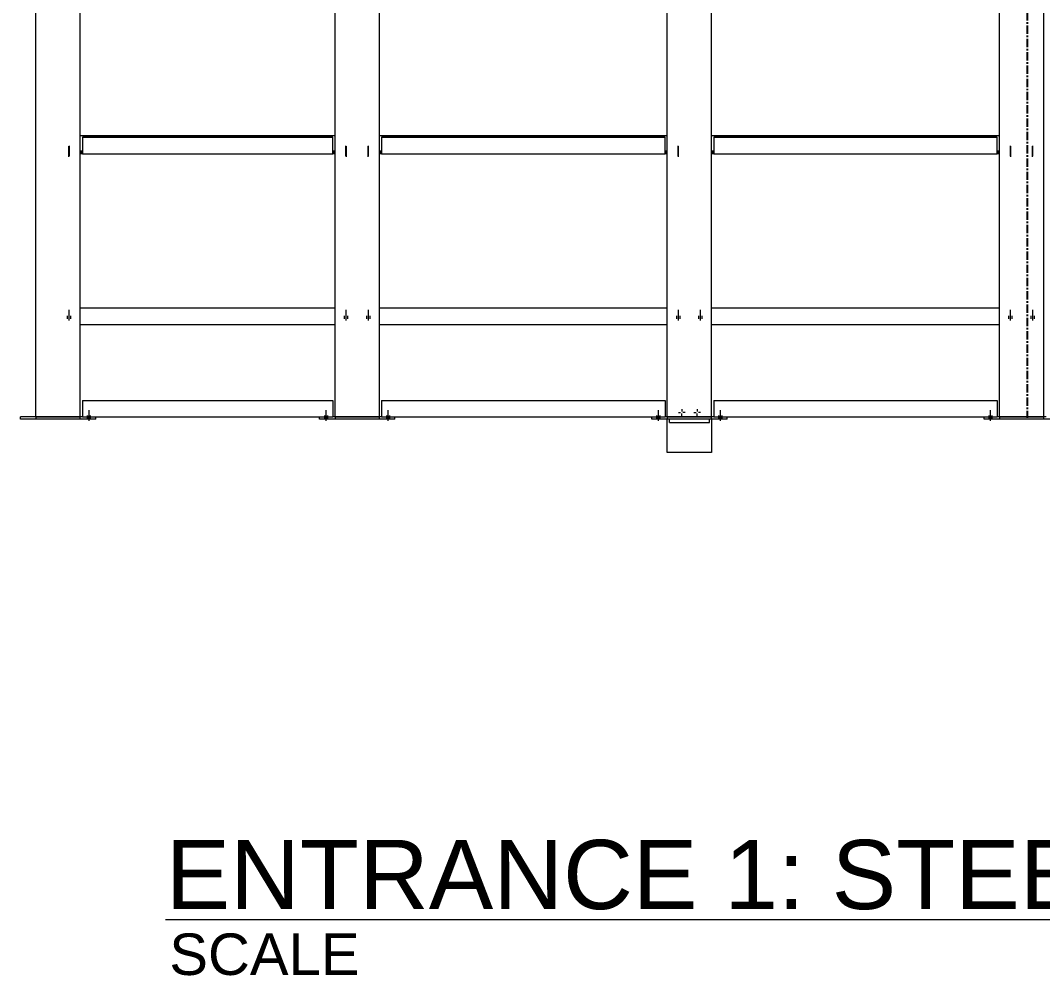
# Model space of a CAD drawing. Header units: millimetres. Extents: x -187664 to 435448, y -313239 to 299894.
# Drawn here: x 26019 to 30634, y -91372 to -87058 of the extents above; entities that cross this region are included whole.
import ezdxf

# ---------------------------------------------------------------- set-up
doc = ezdxf.new("R2010")
doc.units = ezdxf.units.MM
for name, pattern in [('CENTER', [2, 1.25, -0.25, 0.25, -0.25]), ('XKITLINE00', [0]), ('XKITLINE02', [4, 2, -2])]:
    doc.linetypes.add(name, pattern=pattern)
for name, color, linetype in [('000 - EXISTING_COLUMN_MAIN_COLOR_1', 7, 'Continuous'), ('000 - EXISTING_STEEL-STRUCTURE_MAIN_COLOR_1', 7, 'Continuous'), ('000 - EXISTING_STEEL-STRUCTURE_MAIN_COLOR_251', 7, 'Continuous')]:
    doc.layers.add(name, color=color, linetype=linetype)
doc.layers.add('000 - EXISTING_STEEL-STRUCTURE_DEF_SUB', color=7, linetype='Continuous', plot=False)
doc.layers.add('Text', color=7, linetype='Continuous', lineweight=0)
doc.styles.add('RomanS', font='arial.ttf', dxfattribs={"width": 0.8})

# ---------------------------------------------------------------- blocks, each defined once
blk = doc.blocks.new('*A388377')
at = {"layer": '000 - EXISTING_STEEL-STRUCTURE_MAIN_COLOR_251', "color": 7, "linetype": 'XKITLINE00', "lineweight": 0}
for p, q in [((236.080005, 119.512941), (246.480005, 119.512941)), ((236.080005, 119.508754), (246.480005, 119.508754)), ((246.400005, 119.454324), (236.160005, 119.454324)), ((236.160005, 119.454324), (236.160005, 119.450138)), ((236.160005, 119.450138), (246.400005, 119.450138)), ((236.160005, 119.450138), (236.160005, 118.85096)), ((246.400005, 119.450138), (246.400005, 119.454324)), ((246.400005, 118.85096), (246.400005, 119.450138)), ((236.080005, 118.961505), (236.160005, 118.961505)), ((236.080005, 118.913356), (236.160005, 118.913356)), ((246.400005, 118.961505), (246.480005, 118.961505)), ((246.400005, 118.913356), (246.480005, 118.913356)), ((236.080005, 118.861427), (236.160005, 118.861427)), ((236.160005, 118.85096), (246.400005, 118.85096)), ((246.400005, 118.861427), (246.480005, 118.861427))]:
    blk.add_line(p, q, dxfattribs=at)
blk = doc.blocks.new('*A390379')
at = {"layer": '000 - EXISTING_STEEL-STRUCTURE_MAIN_COLOR_251', "color": 7, "linetype": 'XKITLINE00', "lineweight": 0}
for p, q in [((236.080005, 113.28328), (246.480005, 113.28328)), ((236.080005, 112.68328), (246.480005, 112.68328))]:
    blk.add_line(p, q, dxfattribs=at)
blk = doc.blocks.new('*A391380')
at = {"layer": '000 - EXISTING_STEEL-STRUCTURE_MAIN_COLOR_251', "color": 7, "linetype": 'XKITLINE00', "lineweight": 0}
for p, q in [((236.160005, 109.944), (236.160005, 109.344)), ((236.160005, 109.944), (246.400005, 109.944)), ((246.400005, 109.944), (246.400005, 109.344)), ((236.160005, 109.344), (246.400005, 109.344))]:
    blk.add_line(p, q, dxfattribs=at)
blk = doc.blocks.new('*A409398')
at = {"layer": '000 - EXISTING_STEEL-STRUCTURE_MAIN_COLOR_1', "color": 7, "linetype": 'XKITLINE00', "lineweight": 0}
for p, q in [((258.480005, 109.344), (258.480005, 137.151988)), ((260.080005, 109.344), (260.080005, 137.151988)), ((258.480005, 109.344), (260.080005, 109.344))]:
    blk.add_line(p, q, dxfattribs=at)
blk = doc.blocks.new('*A411400')
at = {"layer": '000 - EXISTING_STEEL-STRUCTURE_MAIN_COLOR_1', "color": 7, "linetype": 'XKITLINE00', "lineweight": 0}
for p, q in [((257.920005, 109.264), (257.920005, 109.344)), ((260.160005, 109.344), (258.400005, 109.344)), ((258.480005, 109.344), (258.480005, 109.264)), ((260.080005, 109.264), (260.080005, 109.344)), ((260.640005, 109.264), (260.640005, 109.344)), ((260.640005, 109.264), (257.920005, 109.264))]:
    blk.add_line(p, q, dxfattribs=at)
blk = doc.blocks.new('*A423412')
at = {"layer": '000 - EXISTING_STEEL-STRUCTURE_DEF_SUB', "color": 7, "linetype": 'XKITLINE02', "lineweight": 0}
for p, q in [((259.620005, 112.96328), (259.620005, 113.00328)), ((259.620005, 112.96328), (259.620005, 113.00328)), ((259.680005, 112.82792), (259.680005, 113.21128)), ((259.680005, 112.82792), (259.680005, 113.21128)), ((259.740005, 112.96328), (259.740005, 113.00328)), ((259.740005, 112.96328), (259.740005, 113.00328)), ((259.620005, 112.89128), (259.620005, 112.96328)), ((259.620005, 112.89128), (259.620005, 112.96328)), ((259.740005, 112.89128), (259.740005, 112.96328)), ((259.740005, 112.89128), (259.740005, 112.96328))]:
    blk.add_line(p, q, dxfattribs=at)
blk = doc.blocks.new('*A441430')
at = {"layer": '000 - EXISTING_STEEL-STRUCTURE_MAIN_COLOR_251', "color": 7, "linetype": 'XKITLINE00', "lineweight": 0}
for p, q in [((225.272005, 119.512941), (234.480005, 119.512941)), ((225.272005, 119.508754), (234.480005, 119.508754)), ((234.400005, 119.454324), (225.352005, 119.454324)), ((225.352005, 119.454324), (225.352005, 119.450138)), ((225.352005, 119.450138), (234.400005, 119.450138)), ((225.352005, 119.450138), (225.352005, 118.85096)), ((234.400005, 119.450138), (234.400005, 119.454324)), ((234.400005, 118.85096), (234.400005, 119.450138)), ((225.272005, 118.961505), (225.352005, 118.961505)), ((225.272005, 118.913356), (225.352005, 118.913356)), ((234.400005, 118.961505), (234.480005, 118.961505)), ((234.400005, 118.913356), (234.480005, 118.913356)), ((225.272005, 118.861427), (225.352005, 118.861427)), ((225.352005, 118.85096), (234.400005, 118.85096)), ((234.400005, 118.861427), (234.480005, 118.861427))]:
    blk.add_line(p, q, dxfattribs=at)
blk = doc.blocks.new('*A454443')
at = {"layer": '000 - EXISTING_STEEL-STRUCTURE_MAIN_COLOR_1', "color": 7, "linetype": 'XKITLINE00', "lineweight": 0}
for p, q in [((234.480005, 109.344), (234.480005, 137.151988)), ((236.080005, 109.344), (236.080005, 137.151988)), ((234.480005, 109.344), (236.080005, 109.344))]:
    blk.add_line(p, q, dxfattribs=at)
blk = doc.blocks.new('*A455444')
at = {"layer": '000 - EXISTING_STEEL-STRUCTURE_MAIN_COLOR_1', "color": 7, "linetype": 'XKITLINE00', "lineweight": 0}
for p, q in [((225.272005, 109.344), (225.272005, 137.151988)), ((223.672005, 109.344), (223.672005, 136.784027)), ((223.672005, 109.344), (225.272005, 109.344))]:
    blk.add_line(p, q, dxfattribs=at)
blk = doc.blocks.new('*A547536')
at = {"layer": '000 - EXISTING_STEEL-STRUCTURE_MAIN_COLOR_251', "color": 7, "linetype": 'XKITLINE00', "lineweight": 0}
for p, q in [((225.272005, 113.28328), (234.480005, 113.28328)), ((225.272005, 112.68328), (234.480005, 112.68328))]:
    blk.add_line(p, q, dxfattribs=at)
blk = doc.blocks.new('*A548537')
at = {"layer": '000 - EXISTING_STEEL-STRUCTURE_MAIN_COLOR_251', "color": 7, "linetype": 'XKITLINE00', "lineweight": 0}
for p, q in [((225.352005, 109.944), (225.352005, 109.344)), ((225.352005, 109.944), (234.400005, 109.944)), ((234.400005, 109.944), (234.400005, 109.344)), ((225.352005, 109.344), (234.400005, 109.344))]:
    blk.add_line(p, q, dxfattribs=at)
blk = doc.blocks.new('*A549538')
at = {"layer": '000 - EXISTING_STEEL-STRUCTURE_MAIN_COLOR_1', "color": 7, "linetype": 'XKITLINE00', "lineweight": 0}
for p, q in [((223.112005, 109.264), (223.112005, 109.344)), ((225.352005, 109.344), (223.112005, 109.344)), ((223.672005, 109.344), (223.672005, 109.264)), ((225.272005, 109.264), (225.272005, 109.344)), ((225.832005, 109.264), (225.832005, 109.344)), ((225.832005, 109.264), (223.112005, 109.264))]:
    blk.add_line(p, q, dxfattribs=at)
blk = doc.blocks.new('*A550539')
at = {"layer": '000 - EXISTING_STEEL-STRUCTURE_MAIN_COLOR_1', "color": 7, "linetype": 'XKITLINE00', "lineweight": 0}
for p, q in [((233.920005, 109.264), (233.920005, 109.344)), ((236.160005, 109.344), (234.400005, 109.344)), ((234.480005, 109.344), (234.480005, 109.264)), ((236.080005, 109.264), (236.080005, 109.344)), ((236.640005, 109.264), (236.640005, 109.344)), ((236.640005, 109.264), (233.920005, 109.264))]:
    blk.add_line(p, q, dxfattribs=at)
blk = doc.blocks.new('*A551540')
at = {"layer": '000 - EXISTING_STEEL-STRUCTURE_DEF_SUB', "color": 7, "linetype": 'XKITLINE02', "lineweight": 0}
for p, q in [((224.863929, 118.741446), (224.863929, 119.124289)), ((224.880493, 118.762202), (224.880493, 119.145045))]:
    blk.add_line(p, q, dxfattribs=at)
blk = doc.blocks.new('*A552541')
at = {"layer": '000 - EXISTING_STEEL-STRUCTURE_DEF_SUB', "color": 7, "linetype": 'XKITLINE02', "lineweight": 0}
for p, q in [((234.871507, 118.762202), (234.871507, 119.145045)), ((234.888071, 118.741446), (234.888071, 119.124289))]:
    blk.add_line(p, q, dxfattribs=at)
blk = doc.blocks.new('*A553542')
at = {"layer": '000 - EXISTING_STEEL-STRUCTURE_DEF_SUB', "color": 7, "linetype": 'XKITLINE02', "lineweight": 0}
for p, q in [((235.671929, 118.741446), (235.671929, 119.124289)), ((235.688493, 118.762202), (235.688493, 119.145045))]:
    blk.add_line(p, q, dxfattribs=at)
blk = doc.blocks.new('*A554543')
at = {"layer": '000 - EXISTING_STEEL-STRUCTURE_DEF_SUB'}
for points in [[(225.536, 109.344), (225.536, 109.396), (225.648, 109.396), (225.648, 109.344)], [(225.536, 109.344), (225.536, 109.396), (225.648, 109.396), (225.648, 109.344)], [(225.536, 109.264), (225.536, 109.344), (225.648, 109.344), (225.648, 109.264)], [(225.536, 109.264), (225.536, 109.344), (225.648, 109.344), (225.648, 109.264)]]:
    blk.add_hatch(color=7, dxfattribs=at).paths.add_polyline_path(points, flags=17)
at = {"layer": '000 - EXISTING_STEEL-STRUCTURE_DEF_SUB', "color": 7, "linetype": 'XKITLINE00', "lineweight": 0}
for p, q in [((225.536, 109.344), (225.536, 109.396)), ((225.536, 109.344), (225.536, 109.396)), ((225.536, 109.264), (225.536, 109.344)), ((225.536, 109.264), (225.536, 109.344)), ((225.592, 109.201), (225.592, 109.584)), ((225.592, 109.201), (225.592, 109.584)), ((225.648, 109.344), (225.648, 109.396)), ((225.648, 109.344), (225.648, 109.396)), ((225.648, 109.264), (225.648, 109.344)), ((225.648, 109.264), (225.648, 109.344))]:
    blk.add_line(p, q, dxfattribs=at)
blk = doc.blocks.new('*A555544')
at = {"layer": '000 - EXISTING_STEEL-STRUCTURE_DEF_SUB', "color": 7, "linetype": 'XKITLINE02', "lineweight": 0}
for p, q in [((224.812005, 112.96328), (224.812005, 113.00328)), ((224.812005, 112.96328), (224.812005, 113.00328)), ((224.872005, 112.82792), (224.872005, 113.21128)), ((224.872005, 112.82792), (224.872005, 113.21128)), ((224.932005, 112.96328), (224.932005, 113.00328)), ((224.932005, 112.96328), (224.932005, 113.00328)), ((224.812005, 112.89128), (224.812005, 112.96328)), ((224.812005, 112.89128), (224.812005, 112.96328)), ((224.932005, 112.89128), (224.932005, 112.96328)), ((224.932005, 112.89128), (224.932005, 112.96328))]:
    blk.add_line(p, q, dxfattribs=at)
blk = doc.blocks.new('*A556545')
at = {"layer": '000 - EXISTING_STEEL-STRUCTURE_DEF_SUB'}
for points in [[(234.216, 109.396), (234.216, 109.344), (234.104, 109.344), (234.104, 109.396)], [(234.216, 109.396), (234.216, 109.344), (234.104, 109.344), (234.104, 109.396)], [(234.216, 109.344), (234.216, 109.264), (234.104, 109.264), (234.104, 109.344)], [(234.216, 109.344), (234.216, 109.264), (234.104, 109.264), (234.104, 109.344)]]:
    blk.add_hatch(color=7, dxfattribs=at).paths.add_polyline_path(points, flags=17)
at = {"layer": '000 - EXISTING_STEEL-STRUCTURE_DEF_SUB', "color": 7, "linetype": 'XKITLINE00', "lineweight": 0}
for p, q in [((234.104, 109.344), (234.104, 109.396)), ((234.104, 109.344), (234.104, 109.396)), ((234.104, 109.264), (234.104, 109.344)), ((234.104, 109.264), (234.104, 109.344)), ((234.16, 109.201), (234.16, 109.584)), ((234.16, 109.201), (234.16, 109.584)), ((234.216, 109.344), (234.216, 109.396)), ((234.216, 109.344), (234.216, 109.396)), ((234.216, 109.264), (234.216, 109.344)), ((234.216, 109.264), (234.216, 109.344))]:
    blk.add_line(p, q, dxfattribs=at)
blk = doc.blocks.new('*A557546')
at = {"layer": '000 - EXISTING_STEEL-STRUCTURE_DEF_SUB', "color": 7, "linetype": 'XKITLINE02', "lineweight": 0}
for p, q in [((235.620005, 112.96328), (235.620005, 113.00328)), ((235.620005, 112.96328), (235.620005, 113.00328)), ((235.680005, 112.82792), (235.680005, 113.21128)), ((235.680005, 112.82792), (235.680005, 113.21128)), ((235.740005, 112.96328), (235.740005, 113.00328)), ((235.740005, 112.96328), (235.740005, 113.00328)), ((235.620005, 112.89128), (235.620005, 112.96328)), ((235.620005, 112.89128), (235.620005, 112.96328)), ((235.740005, 112.89128), (235.740005, 112.96328)), ((235.740005, 112.89128), (235.740005, 112.96328))]:
    blk.add_line(p, q, dxfattribs=at)
blk = doc.blocks.new('*A558547')
at = {"layer": '000 - EXISTING_STEEL-STRUCTURE_DEF_SUB'}
for points in [[(236.344, 109.344), (236.344, 109.396), (236.456, 109.396), (236.456, 109.344)], [(236.344, 109.344), (236.344, 109.396), (236.456, 109.396), (236.456, 109.344)], [(236.344, 109.264), (236.344, 109.344), (236.456, 109.344), (236.456, 109.264)], [(236.344, 109.264), (236.344, 109.344), (236.456, 109.344), (236.456, 109.264)]]:
    blk.add_hatch(color=7, dxfattribs=at).paths.add_polyline_path(points, flags=17)
at = {"layer": '000 - EXISTING_STEEL-STRUCTURE_DEF_SUB', "color": 7, "linetype": 'XKITLINE00', "lineweight": 0}
for p, q in [((236.344, 109.344), (236.344, 109.396)), ((236.344, 109.344), (236.344, 109.396)), ((236.344, 109.264), (236.344, 109.344)), ((236.344, 109.264), (236.344, 109.344)), ((236.4, 109.201), (236.4, 109.584)), ((236.4, 109.201), (236.4, 109.584)), ((236.456, 109.344), (236.456, 109.396)), ((236.456, 109.344), (236.456, 109.396)), ((236.456, 109.264), (236.456, 109.344)), ((236.456, 109.264), (236.456, 109.344))]:
    blk.add_line(p, q, dxfattribs=at)
blk = doc.blocks.new('*A559548')
at = {"layer": '000 - EXISTING_STEEL-STRUCTURE_DEF_SUB', "color": 7, "linetype": 'XKITLINE02', "lineweight": 0}
for p, q in [((234.819995, 112.96328), (234.819995, 113.00328)), ((234.819995, 112.96328), (234.819995, 113.00328)), ((234.879995, 112.82792), (234.879995, 113.21128)), ((234.879995, 112.82792), (234.879995, 113.21128)), ((234.939995, 112.96328), (234.939995, 113.00328)), ((234.939995, 112.96328), (234.939995, 113.00328)), ((234.819995, 112.89128), (234.819995, 112.96328)), ((234.819995, 112.89128), (234.819995, 112.96328)), ((234.939995, 112.89128), (234.939995, 112.96328)), ((234.939995, 112.89128), (234.939995, 112.96328))]:
    blk.add_line(p, q, dxfattribs=at)
blk = doc.blocks.new('*A590579')
at = {"layer": '000 - EXISTING_STEEL-STRUCTURE_MAIN_COLOR_251', "color": 7, "linetype": 'XKITLINE00', "lineweight": 0}
for p, q in [((248.080005, 119.512941), (258.480005, 119.512941)), ((248.080005, 119.508754), (258.480005, 119.508754)), ((258.400005, 119.454324), (248.160005, 119.454324)), ((248.160005, 119.454324), (248.160005, 119.450138)), ((248.160005, 119.450138), (258.400005, 119.450138)), ((248.160005, 119.450138), (248.160005, 118.85096)), ((258.400005, 119.450138), (258.400005, 119.454324)), ((258.400005, 118.85096), (258.400005, 119.450138)), ((248.080005, 118.961505), (248.160005, 118.961505)), ((248.080005, 118.913356), (248.160005, 118.913356)), ((258.400005, 118.961505), (258.480005, 118.961505)), ((258.400005, 118.913356), (258.480005, 118.913356)), ((248.080005, 118.861427), (248.160005, 118.861427)), ((248.160005, 118.85096), (258.400005, 118.85096)), ((258.400005, 118.861427), (258.480005, 118.861427))]:
    blk.add_line(p, q, dxfattribs=at)
blk = doc.blocks.new('*A604593')
at = {"layer": '000 - EXISTING_STEEL-STRUCTURE_MAIN_COLOR_251', "color": 7, "linetype": 'XKITLINE00', "lineweight": 0}
for p, q in [((248.160005, 109.944), (248.160005, 109.344)), ((248.160005, 109.944), (258.400005, 109.944)), ((258.400005, 109.944), (258.400005, 109.344)), ((248.160005, 109.344), (258.400005, 109.344))]:
    blk.add_line(p, q, dxfattribs=at)
blk = doc.blocks.new('*A605594')
at = {"layer": '000 - EXISTING_STEEL-STRUCTURE_MAIN_COLOR_251', "color": 7, "linetype": 'XKITLINE00', "lineweight": 0}
for p, q in [((248.080005, 113.28328), (258.480005, 113.28328)), ((248.080005, 112.68328), (258.480005, 112.68328))]:
    blk.add_line(p, q, dxfattribs=at)
blk = doc.blocks.new('*A613602')
at = {"layer": '000 - EXISTING_STEEL-STRUCTURE_MAIN_COLOR_1', "color": 7, "linetype": 'XKITLINE00', "lineweight": 0}
for p, q in [((246.480005, 109.344), (246.480005, 137.151988)), ((248.080005, 109.344), (248.080005, 137.151988)), ((246.480005, 109.344), (248.080005, 109.344))]:
    blk.add_line(p, q, dxfattribs=at)
blk = doc.blocks.new('*A614603')
at = {"layer": '000 - EXISTING_STEEL-STRUCTURE_MAIN_COLOR_1', "color": 7, "linetype": 'XKITLINE00', "lineweight": 0}
for p, q in [((245.920005, 109.264), (245.920005, 109.344)), ((248.160005, 109.344), (246.400005, 109.344)), ((246.480005, 109.344), (246.480005, 109.264)), ((248.080005, 109.264), (248.080005, 109.344)), ((248.640005, 109.264), (248.640005, 109.344)), ((248.640005, 109.264), (245.920005, 109.264))]:
    blk.add_line(p, q, dxfattribs=at)
blk = doc.blocks.new('*A615604')
at = {"layer": '000 - EXISTING_COLUMN_MAIN_COLOR_1', "color": 7, "linetype": 'XKITLINE00', "lineweight": 0}
for p, q in [((246.480029, 108.064002), (246.480029, 109.264)), ((248.080029, 109.264), (248.080029, 108.064002)), ((248.080029, 108.064002), (246.480029, 108.064002))]:
    blk.add_line(p, q, dxfattribs=at)
blk = doc.blocks.new('*A616605')
at = {"layer": '000 - EXISTING_STEEL-STRUCTURE_MAIN_COLOR_1', "color": 7, "linetype": 'XKITLINE00', "lineweight": 0}
for p, q in [((246.560005, 109.14398), (246.560005, 109.264)), ((246.560005, 109.14398), (248.000005, 109.143981)), ((248.000005, 109.143981), (248.000005, 109.264))]:
    blk.add_line(p, q, dxfattribs=at)
blk = doc.blocks.new('*A618607')
at = {"layer": '000 - EXISTING_STEEL-STRUCTURE_DEF_SUB', "color": 7, "linetype": 'XKITLINE02', "lineweight": 0}
for p, q in [((246.819995, 112.96328), (246.819995, 113.00328)), ((246.819995, 112.96328), (246.819995, 113.00328)), ((246.879995, 112.82792), (246.879995, 113.21128)), ((246.879995, 112.82792), (246.879995, 113.21128)), ((246.939995, 112.96328), (246.939995, 113.00328)), ((246.939995, 112.96328), (246.939995, 113.00328)), ((246.819995, 112.89128), (246.819995, 112.96328)), ((246.819995, 112.89128), (246.819995, 112.96328)), ((246.939995, 112.89128), (246.939995, 112.96328)), ((246.939995, 112.89128), (246.939995, 112.96328))]:
    blk.add_line(p, q, dxfattribs=at)
blk = doc.blocks.new('*A619608')
at = {"layer": '000 - EXISTING_STEEL-STRUCTURE_DEF_SUB', "color": 7, "linetype": 'XKITLINE00', "lineweight": 0}
for p, q in [((246.880005, 109.50398), (246.959925, 109.50398)), ((247.000005, 109.62398), (247.000005, 109.54406)), ((247.000005, 109.38398), (247.000005, 109.4639)), ((247.120005, 109.50398), (247.040085, 109.50398)), ((247.440005, 109.50398), (247.519925, 109.50398)), ((247.560005, 109.62398), (247.560005, 109.54406)), ((247.560005, 109.38398), (247.560005, 109.4639)), ((247.680005, 109.50398), (247.600085, 109.50398))]:
    blk.add_line(p, q, dxfattribs=at)
blk = doc.blocks.new('*A620609')
at = {"layer": '000 - EXISTING_STEEL-STRUCTURE_DEF_SUB', "color": 7, "linetype": 'XKITLINE02', "lineweight": 0}
for p, q in [((247.620005, 112.96328), (247.620005, 113.00328)), ((247.620005, 112.96328), (247.620005, 113.00328)), ((247.680005, 112.82792), (247.680005, 113.21128)), ((247.680005, 112.82792), (247.680005, 113.21128)), ((247.740005, 112.96328), (247.740005, 113.00328)), ((247.740005, 112.96328), (247.740005, 113.00328)), ((247.620005, 112.89128), (247.620005, 112.96328)), ((247.620005, 112.89128), (247.620005, 112.96328)), ((247.740005, 112.89128), (247.740005, 112.96328)), ((247.740005, 112.89128), (247.740005, 112.96328))]:
    blk.add_line(p, q, dxfattribs=at)
blk = doc.blocks.new('*A621610')
at = {"layer": '000 - EXISTING_STEEL-STRUCTURE_DEF_SUB'}
for points in [[(248.344, 109.344), (248.344, 109.396), (248.456, 109.396), (248.456, 109.344)], [(248.344, 109.344), (248.344, 109.396), (248.456, 109.396), (248.456, 109.344)], [(248.344, 109.264), (248.344, 109.344), (248.456, 109.344), (248.456, 109.264)], [(248.344, 109.264), (248.344, 109.344), (248.456, 109.344), (248.456, 109.264)]]:
    blk.add_hatch(color=7, dxfattribs=at).paths.add_polyline_path(points, flags=17)
at = {"layer": '000 - EXISTING_STEEL-STRUCTURE_DEF_SUB', "color": 7, "linetype": 'XKITLINE00', "lineweight": 0}
for p, q in [((248.344, 109.344), (248.344, 109.396)), ((248.344, 109.344), (248.344, 109.396)), ((248.344, 109.264), (248.344, 109.344)), ((248.344, 109.264), (248.344, 109.344)), ((248.4, 109.201), (248.4, 109.584)), ((248.4, 109.201), (248.4, 109.584)), ((248.456, 109.344), (248.456, 109.396)), ((248.456, 109.344), (248.456, 109.396)), ((248.456, 109.264), (248.456, 109.344)), ((248.456, 109.264), (248.456, 109.344))]:
    blk.add_line(p, q, dxfattribs=at)
blk = doc.blocks.new('*A622611')
at = {"layer": '000 - EXISTING_STEEL-STRUCTURE_DEF_SUB'}
for points in [[(246.216, 109.396), (246.216, 109.344), (246.104, 109.344), (246.104, 109.396)], [(246.216, 109.396), (246.216, 109.344), (246.104, 109.344), (246.104, 109.396)], [(246.216, 109.344), (246.216, 109.264), (246.104, 109.264), (246.104, 109.344)], [(246.216, 109.344), (246.216, 109.264), (246.104, 109.264), (246.104, 109.344)]]:
    blk.add_hatch(color=7, dxfattribs=at).paths.add_polyline_path(points, flags=17)
at = {"layer": '000 - EXISTING_STEEL-STRUCTURE_DEF_SUB', "color": 7, "linetype": 'XKITLINE00', "lineweight": 0}
for p, q in [((246.104, 109.344), (246.104, 109.396)), ((246.104, 109.344), (246.104, 109.396)), ((246.104, 109.264), (246.104, 109.344)), ((246.104, 109.264), (246.104, 109.344)), ((246.16, 109.201), (246.16, 109.584)), ((246.16, 109.201), (246.16, 109.584)), ((246.216, 109.344), (246.216, 109.396)), ((246.216, 109.344), (246.216, 109.396)), ((246.216, 109.264), (246.216, 109.344)), ((246.216, 109.264), (246.216, 109.344))]:
    blk.add_line(p, q, dxfattribs=at)
blk = doc.blocks.new('*A630619')
at = {"layer": '000 - EXISTING_STEEL-STRUCTURE_DEF_SUB'}
for points in [[(258.216, 109.396), (258.216, 109.344), (258.104, 109.344), (258.104, 109.396)], [(258.216, 109.396), (258.216, 109.344), (258.104, 109.344), (258.104, 109.396)], [(258.216, 109.344), (258.216, 109.264), (258.104, 109.264), (258.104, 109.344)], [(258.216, 109.344), (258.216, 109.264), (258.104, 109.264), (258.104, 109.344)]]:
    blk.add_hatch(color=7, dxfattribs=at).paths.add_polyline_path(points, flags=17)
at = {"layer": '000 - EXISTING_STEEL-STRUCTURE_DEF_SUB', "color": 7, "linetype": 'XKITLINE00', "lineweight": 0}
for p, q in [((258.104, 109.344), (258.104, 109.396)), ((258.104, 109.344), (258.104, 109.396)), ((258.104, 109.264), (258.104, 109.344)), ((258.104, 109.264), (258.104, 109.344)), ((258.16, 109.201), (258.16, 109.584)), ((258.16, 109.201), (258.16, 109.584)), ((258.216, 109.344), (258.216, 109.396)), ((258.216, 109.344), (258.216, 109.396)), ((258.216, 109.264), (258.216, 109.344)), ((258.216, 109.264), (258.216, 109.344))]:
    blk.add_line(p, q, dxfattribs=at)
blk = doc.blocks.new('*A631620')
at = {"layer": '000 - EXISTING_STEEL-STRUCTURE_DEF_SUB', "color": 7, "linetype": 'XKITLINE02', "lineweight": 0}
for p, q in [((258.819995, 112.96328), (258.819995, 113.00328)), ((258.819995, 112.96328), (258.819995, 113.00328)), ((258.879995, 112.82792), (258.879995, 113.21128)), ((258.879995, 112.82792), (258.879995, 113.21128)), ((258.939995, 112.96328), (258.939995, 113.00328)), ((258.939995, 112.96328), (258.939995, 113.00328)), ((258.819995, 112.89128), (258.819995, 112.96328)), ((258.819995, 112.89128), (258.819995, 112.96328)), ((258.939995, 112.89128), (258.939995, 112.96328)), ((258.939995, 112.89128), (258.939995, 112.96328))]:
    blk.add_line(p, q, dxfattribs=at)
blk = doc.blocks.new('*A633622')
at = {"layer": '000 - EXISTING_STEEL-STRUCTURE_DEF_SUB', "color": 7, "linetype": 'XKITLINE02', "lineweight": 0}
for p, q in [((246.871507, 118.762202), (246.871507, 119.145045)), ((246.888071, 118.741446), (246.888071, 119.124289))]:
    blk.add_line(p, q, dxfattribs=at)
blk = doc.blocks.new('*A634623')
at = {"layer": '000 - EXISTING_STEEL-STRUCTURE_DEF_SUB', "color": 7, "linetype": 'XKITLINE02', "lineweight": 0}
for p, q in [((259.671929, 118.741446), (259.671929, 119.124289)), ((259.688493, 118.762202), (259.688493, 119.145045))]:
    blk.add_line(p, q, dxfattribs=at)
blk = doc.blocks.new('*A635624')
at = {"layer": '000 - EXISTING_STEEL-STRUCTURE_DEF_SUB', "color": 7, "linetype": 'XKITLINE02', "lineweight": 0}
for p, q in [((258.871507, 118.762202), (258.871507, 119.145045)), ((258.888071, 118.741446), (258.888071, 119.124289))]:
    blk.add_line(p, q, dxfattribs=at)

msp = doc.modelspace()

# ---------------------------------------------------------------- linework, layer by layer
at = {"color": 7, "linetype": 'CENTER', "ltscale": 30}
msp.add_line((30564.558, -77481.129), (30564.558, -88853.336), dxfattribs=at)
at = {"layer": 'Text', "color": 7}
msp.add_line((26674.13, -91118.147), (37133.576, -91118.147), dxfattribs=at)

# ---------------------------------------------------------------- block references
at = {"color": 7, "lineweight": 0, "xscale": 125, "yscale": 125, "zscale": 125}
for name in ['*A455444', '*A454443', '*A613602', '*A409398', '*A441430', '*A388377', '*A590579', '*A551540', '*A552541', '*A553542', '*A633622', '*A635624', '*A634623', '*A555544', '*A547536', '*A559548', '*A557546', '*A390379', '*A618607', '*A620609', '*A605594', '*A631620', '*A423412', '*A548537', '*A391380', '*A604593', '*A554543', '*A556545', '*A558547', '*A622611', '*A619608', '*A621610', '*A630619', '*A549538', '*A550539', '*A614603', '*A615604', '*A616605', '*A411400']:
    msp.add_blockref(name, (-1870.442, -102516.924), dxfattribs=at)

# ---------------------------------------------------------------- texts
at = {"color": 7, "style": 'RomanS'}
msp.add_text('ENTRANCE 1: STEEL CANOPY LEVEL EL.+105.750', height=312.5, dxfattribs=at).set_placement((26674.13, -91071.768))
at = {"layer": 'Text', "color": 7, "style": 'RomanS'}
msp.add_text('SCALE', height=187.5, dxfattribs=at).set_placement((26690.696, -91369.299))

doc.saveas('drawing.dxf')
